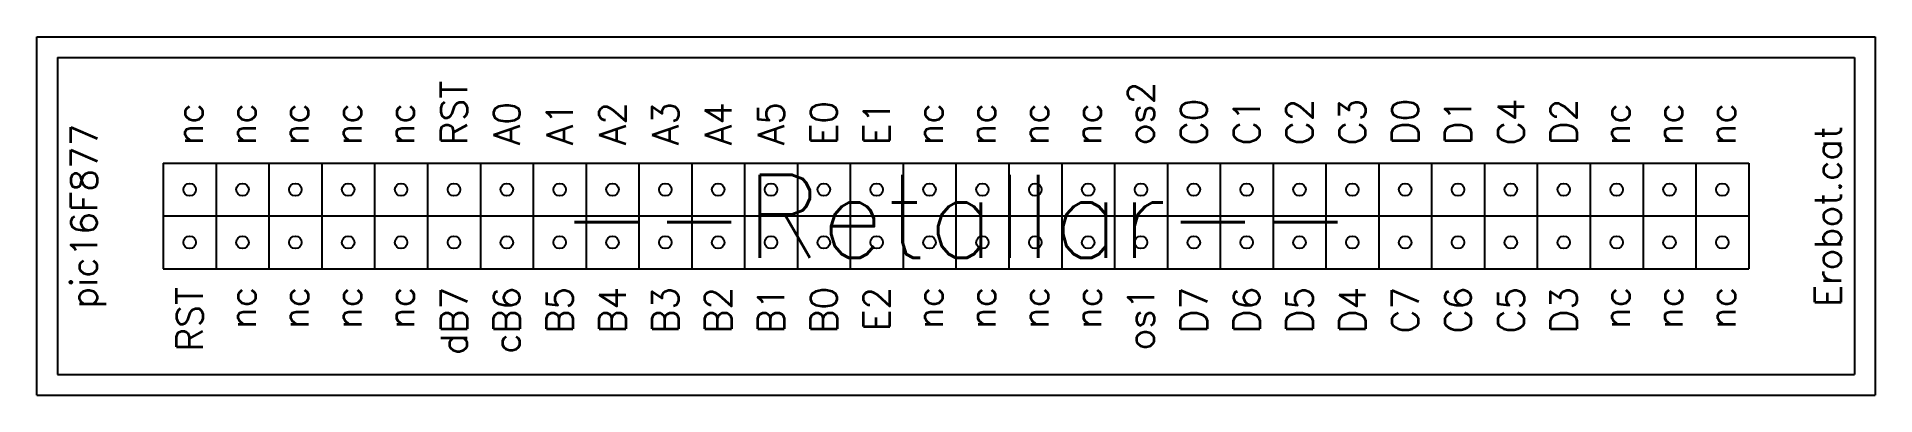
# Paper-space layout 'Imprimir 16f877' of a CAD drawing. Header units: millimetres. Extents: x 11.2 to 99.5, y 266.2 to 283.5.
# The model-space entities are those that its viewports show. They can reach past a viewport. Long polylines and large blocks are cut down to what shows.
import ezdxf
from ezdxf.enums import TextEntityAlignment as Align

# ---------------------------------------------------------------- set-up
doc = ezdxf.new("R2010")
doc.units = ezdxf.units.MM
doc.layers.add('referencia', color=7, linetype='Continuous', plot=False)
doc.styles.get("Standard").update_dxf_attribs({"font": 'txt.shx'})

msp = doc.modelspace()

# ---------------------------------------------------------------- linework, layer by layer
for p, q in [((449.2, -108.9), (449.2, -261.3)), ((449.2, -108.9), (1312.8, -108.9)), ((1312.8, -108.9), (1312.8, -261.3)), ((500, -159.7), (500, -210.5)), ((500, -159.7), (1262, -159.7)), ((1262, -159.7), (1262, -210.5)), ((500, -210.5), (1262, -210.5)), ((449.2, -261.3), (1312.8, -261.3))]:
    msp.add_line(p, q)
at = {"layer": 'referencia', "color": 4}
for p, q in [((439.2, -98.9), (439.2, 73.5)), ((1322.8, 73.5), (1322.8, -98.9)), ((439.2, -98.9), (1322.8, -98.9)), ((439.2, -271.3), (439.2, -98.9)), ((1322.8, -98.9), (1322.8, -271.3)), ((439.2, -271.3), (1322.8, -271.3)), ((439.2, -443.7), (439.2, -271.3)), ((1322.8, -271.3), (1322.8, -443.7))]:
    msp.add_line(p, q, dxfattribs=at)
at = {"layer": 'referencia'}
for p, q in [((525.4, -159.7), (525.4, -210.5)), ((550.8, -159.7), (550.8, -210.5)), ((576.2, -159.7), (576.2, -210.5)), ((601.6, -159.7), (601.6, -210.5)), ((627, -159.7), (627, -210.5)), ((652.4, -159.7), (652.4, -210.5)), ((677.8, -159.7), (677.8, -210.5)), ((703.2, -159.7), (703.2, -210.5)), ((728.6, -159.7), (728.6, -210.5)), ((754, -159.7), (754, -210.5)), ((779.4, -159.7), (779.4, -210.5)), ((804.8, -159.7), (804.8, -210.5)), ((830.2, -159.7), (830.2, -210.5)), ((855.6, -159.7), (855.6, -210.5)), ((881, -159.7), (881, -210.5)), ((906.4, -159.7), (906.4, -210.5)), ((931.8, -159.7), (931.8, -210.5)), ((957.2, -159.7), (957.2, -210.5)), ((982.6, -159.7), (982.6, -210.5)), ((1008, -159.7), (1008, -210.5)), ((1033.4, -159.7), (1033.4, -210.5)), ((1058.8, -159.7), (1058.8, -210.5)), ((1084.2, -159.7), (1084.2, -210.5)), ((1109.6, -159.7), (1109.6, -210.5)), ((1135, -159.7), (1135, -210.5)), ((1160.4, -159.7), (1160.4, -210.5)), ((1185.8, -159.7), (1185.8, -210.5)), ((1211.2, -159.7), (1211.2, -210.5)), ((1236.6, -159.7), (1236.6, -210.5)), ((500, -185.1), (1262, -185.1))]:
    msp.add_line(p, q, dxfattribs=at)
at = {"layer": 'referencia', "color": 2}
for centre in [(512.7, -172.4), (538.1, -172.4), (563.5, -172.4), (588.9, -172.4), (614.3, -172.4), (639.7, -172.4), (665.1, -172.4), (690.5, -172.4), (715.9, -172.4), (741.3, -172.4), (766.7, -172.4), (792.1, -172.4), (817.5, -172.4), (842.9, -172.4), (868.3, -172.4), (893.7, -172.4), (919.1, -172.4), (944.5, -172.4), (969.9, -172.4), (995.3, -172.4), (1020.7, -172.4), (1046.1, -172.4), (1071.5, -172.4), (1096.9, -172.4), (1122.3, -172.4), (1147.7, -172.4), (1173.1, -172.4), (1198.5, -172.4), (1223.9, -172.4), (1249.3, -172.4), (512.7, -197.8), (538.1, -197.8), (563.5, -197.8), (588.9, -197.8), (614.3, -197.8), (639.7, -197.8), (665.1, -197.8), (690.5, -197.8), (715.9, -197.8), (741.3, -197.8), (766.7, -197.8), (792.1, -197.8), (817.5, -197.8), (842.9, -197.8), (868.3, -197.8), (893.7, -197.8), (919.1, -197.8), (944.5, -197.8), (969.9, -197.8), (995.3, -197.8), (1020.7, -197.8), (1046.1, -197.8), (1071.5, -197.8), (1096.9, -197.8), (1122.3, -197.8), (1147.7, -197.8), (1173.1, -197.8), (1198.5, -197.8), (1223.9, -197.8), (1249.3, -197.8)]:
    msp.add_circle(centre, 3, dxfattribs=at)

# ---------------------------------------------------------------- texts
for s, p in [('RST', (646.05, -151)), ('os2', (976.25, -151)), ('nc', (519.05, -151)), ('nc', (544.45, -151)), ('nc', (569.85, -151)), ('nc', (595.25, -151)), ('nc', (620.65, -151)), ('A0', (671.45, -151)), ('A2', (722.25, -151)), ('A3', (747.65, -151)), ('A4', (773.05, -151)), ('A5', (798.45, -151)), ('E0', (823.85, -151)), ('nc', (874.65, -151)), ('nc', (900.05, -151)), ('nc', (925.45, -151)), ('nc', (950.85, -151)), ('C0', (1001.65, -151)), ('C2', (1052.45, -151)), ('C3', (1077.85, -151)), ('D0', (1103.25, -151)), ('C4', (1154.05, -151)), ('D2', (1179.45, -151)), ('nc', (1204.85, -151)), ('nc', (1230.25, -151)), ('nc', (1255.65, -151)), ('A1', (696.85, -151)), ('E1', (849.25, -151)), ('C1', (1027.05, -151)), ('D1', (1128.65, -151))]:
    msp.add_text(s, height=12.7, rotation=90).set_placement(p)
for s, p in [('pic16F877', (468.25, -185.1)), ('Erobot.cat', (1306.45, -185.1))]:
    msp.add_text(s, height=12.7, rotation=90).set_placement(p, align=Align.CENTER)
for s, p in [('RST', (519.05, -219.2)), ('nc', (544.45, -219.2)), ('nc', (569.85, -219.2)), ('nc', (595.25, -219.2)), ('nc', (620.65, -219.2)), ('dB7', (646.05, -219.2)), ('cB6', (671.45, -219.2)), ('B5', (696.85, -219.2)), ('B4', (722.25, -219.2)), ('B3', (747.65, -219.2)), ('B2', (773.05, -219.2)), ('B0', (823.85, -219.2)), ('E2', (849.25, -219.2)), ('nc', (874.65, -219.2)), ('nc', (900.05, -219.2)), ('nc', (925.45, -219.2)), ('nc', (950.85, -219.2)), ('D7', (1001.65, -219.2)), ('D6', (1027.05, -219.2)), ('D5', (1052.45, -219.2)), ('D4', (1077.85, -219.2)), ('C7', (1103.25, -219.2)), ('C6', (1128.65, -219.2)), ('C5', (1154.05, -219.2)), ('D3', (1179.45, -219.2)), ('nc', (1204.85, -219.2)), ('nc', (1230.25, -219.2)), ('nc', (1255.65, -219.2)), ('B1', (798.45, -219.2)), ('os1', (976.25, -219.2))]:
    msp.add_text(s, height=12.7, rotation=90).set_placement(p, align=Align.RIGHT)

psp = doc.layouts.new('Imprimir 16f877')

# ---------------------------------------------------------------- texts
psp.add_text('--Retallar--', height=4).set_placement((55.359, 272.813), align=Align.CENTER)

# ---------------------------------------------------------------- viewports
at = {"layer": '0', "lineweight": 0}
psp.add_viewport(center=(55.359, 274.831), size=(88.36, 17.24), view_center_point=(881, -185.1), view_height=172.4, dxfattribs=at)

doc.saveas('drawing.dxf')
